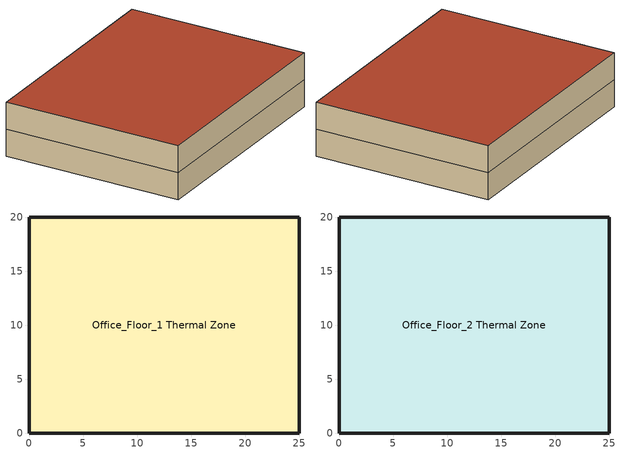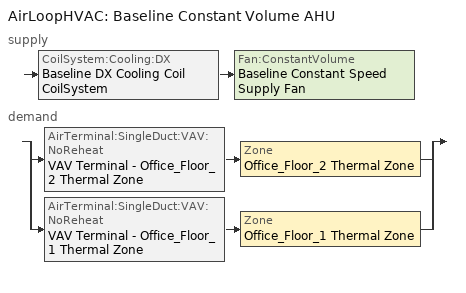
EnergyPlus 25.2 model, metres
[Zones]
Office_Floor_1 Thermal Zone
 floor ground (Basic Construction): 0,20 25,20 25,0 0,0 z0
 wall outside (Basic Construction): 0,0 25,0 25,20 0,20 0,0 z0:3
Office_Floor_2 Thermal Zone
 floor to Office_Floor_1 Thermal Zone (Basic Construction): 0,20 25,20 25,0 0,0 z3
 wall outside (Basic Construction): 0,0 25,0 25,20 0,20 0,0 z3:6
 roof outside (Basic Construction): 0,0 25,0 25,20 0,20 z6
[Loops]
AirLoopHVAC 'Baseline Constant Volume AHU'
 supply: CoilSystem:Cooling:DX 'Baseline DX Cooling Coil CoilSystem' > Fan:ConstantVolume 'Baseline Constant Speed Supply Fan'
 demand: split
  | AirTerminal:SingleDuct:VAV:NoReheat 'VAV Terminal - Office_Floor_2 Thermal Zone' > Zone 'Office_Floor_2 Thermal Zone'
  | AirTerminal:SingleDuct:VAV:NoReheat 'VAV Terminal - Office_Floor_1 Thermal Zone' > Zone 'Office_Floor_1 Thermal Zone'
[Building]
RetrofitIQ_Test_Office
[Material]
Basic Wall Material: Roughness=MediumRough; Thickness {m}=0.2; Conductivity {W/m-K}=1; Density {kg/m3}=1800; Specific Heat {J/kg-K}=800; Thermal Absorptance=0.9; Solar Absorptance=0.7; Visible Absorptance=0.7
[Construction]
Basic Construction: Basic Wall Material
[Zone] Multiplier=1; Part of Total Floor Area=Yes
Office_Floor_1 Thermal Zone; Office_Floor_2 Thermal Zone
[Space]
Name | Zone
Office_Floor_1 | Office_Floor_1 Thermal Zone
Office_Floor_2 | Office_Floor_2 Thermal Zone
[Lights] Schedule=Always On; Design Level Calculation Method=Watts/Area; Watts per Floor Area {W/m2}=10; Fraction Replaceable=1
Name | Zone or ZoneList or Space or SpaceList
Office Lights - Office_Floor_1 | Office_Floor_1
Office Lights - Office_Floor_2 | Office_Floor_2
[People] Number of People Schedule=Always On; Number of People Calculation Method=People; Number of People=10; Fraction Radiant=0.3; Activity Level Schedule=Office Activity Level; Clothing Insulation Calculation Method=ClothingInsulationSchedule
Name | Zone or ZoneList or Space or SpaceList
Office Occupancy - Office_Floor_1 | Office_Floor_1
Office Occupancy - Office_Floor_2 | Office_Floor_2
[ElectricEquipment] Schedule=Always On; Design Level Calculation Method=Watts/Area; Watts per Floor Area {W/m2}=8
Name | Zone or ZoneList or Space or SpaceList
Office Equipment - Office_Floor_1 | Office_Floor_1
Office Equipment - Office_Floor_2 | Office_Floor_2
[AirTerminal:SingleDuct:VAV:NoReheat] Availability Schedule=Always On Discrete; Maximum Air Flow Rate {m3/s}=0.5; Zone Minimum Air Flow Input Method=Constant; Constant Minimum Air Flow Fraction=0.3; Fixed Minimum Air Flow Rate {m3/s}=Autosize
VAV Terminal - Office_Floor_1 Thermal Zone; VAV Terminal - Office_Floor_2 Thermal Zone
[Zone equipment]
Office_Floor_1 Thermal Zone: VAV Terminal - Office_Floor_1 Thermal Zone
Office_Floor_2 Thermal Zone: VAV Terminal - Office_Floor_2 Thermal Zone
[AirLoopHVAC]
Baseline Constant Volume AHU: Design Supply Air Flow Rate {m3/s}=1; Design Return Air Flow Fraction of Supply Air Flow=1
[Sizing:System]
Baseline Constant Volume AHU: Type of Load to Size On=Sensible; Design Outdoor Air Flow Rate {m3/s}=Autosize; Central Heating Maximum System Air Flow Ratio=0.3; Preheat Design Temperature {C}=7; Preheat Design Humidity Ratio {kgWater/kgDryAir}=0.008; Precool Design Temperature {C}=12.8; Precool Design Humidity Ratio {kgWater/kgDryAir}=0.008; Central Cooling Design Supply Air Temperature {C}=12.8; Central Heating Design Supply Air Temperature {C}=16.7; Type of Zone Sum to Use=NonCoincident; 100% Outdoor Air in Cooling=Yes; 100% Outdoor Air in Heating=Yes; Central Cooling Design Supply Air Humidity Ratio {kgWater/kgDryAir}=0.0085; Central Heating Design Supply Air Humidity Ratio {kgWater/kgDryAir}=0.008; Cooling Supply Air Flow Rate Method=DesignDay; Cooling Supply Air Flow Rate {m3/s}=1; Cooling Supply Air Flow Rate Per Floor Area {m3/s-m2}=0.00996765; Cooling Fraction of Autosized Cooling Supply Air Flow Rate=1; Cooling Supply Air Flow Rate Per Unit Cooling Capacity {m3/s-W}=3.94755e-05; Heating Supply Air Flow Rate Method=DesignDay; Heating Supply Air Flow Rate {m3/s}=1; Heating Supply Air Flow Rate Per Floor Area {m3/s-m2}=0.00996765; Heating Fraction of Autosized Heating Supply Air Flow Rate=1; Heating Fraction of Autosized Cooling Supply Air Flow Rate=1; Heating Supply Air Flow Rate Per Unit Heating Capacity {m3/s-W}=3.15882e-05; System Outdoor Air Method=ZoneSum; Zone Maximum Outdoor Air Fraction=1; Cooling Design Capacity Method=CoolingDesignCapacity; Cooling Design Capacity {W}=14000; Cooling Design Capacity Per Floor Area {W/m2}=234.7; Fraction of Autosized Cooling Design Capacity=1; Heating Design Capacity Method=HeatingDesignCapacity; Heating Design Capacity {W}=0; Heating Design Capacity Per Floor Area {W/m2}=157; Fraction of Autosized Heating Design Capacity=1; Central Cooling Capacity Control Method=OnOff; Occupant Diversity=Autosize; Heating Coil Sizing Method=None; Maximum Heating Capacity To Cooling Capacity Sizing Ratio {W/W}=1
[AvailabilityManager:Scheduled]
Baseline Constant Volume AHU Availability Manager: Schedule=Always On Discrete
[CoilSystem:Cooling:DX]
Baseline DX Cooling Coil CoilSystem: Availability Schedule=Always On Discrete; Cooling Coil=Baseline DX Cooling Coil
[SetpointManager:MixedAir]
Node 8 OS Default SPM: Control Variable=Temperature
[Coil:Cooling:DX:SingleSpeed]
Baseline DX Cooling Coil: Availability Schedule=Always On Discrete; Gross Rated Total Cooling Capacity {W}=14000; Gross Rated Sensible Heat Ratio=0.75; Gross Rated Cooling COP {W/W}=3; Rated Air Flow Rate {m3/s}=1; Rated Evaporator Fan Power Per Volume Flow Rate 2017 {W/(m3/s)}=773.3; Rated Evaporator Fan Power Per Volume Flow Rate 2023 {W/(m3/s)}=934.4; Total Cooling Capacity Function of Temperature Curve=Curve Biquadratic 1; Total Cooling Capacity Function of Flow Fraction Curve=Curve Quadratic 1; Energy Input Ratio Function of Temperature Curve=Curve Biquadratic 2; Energy Input Ratio Function of Flow Fraction Curve=Curve Quadratic 2; Part Load Fraction Correlation Curve=Curve Quadratic 3; Minimum Outdoor Dry-Bulb Temperature for Compressor Operation {C}=-25; Nominal Time for Condensate Removal to Begin {s}=0; Ratio of Initial Moisture Evaporation Rate and Steady State Latent Capacity=0; Maximum Cycling Rate {cycles/hr}=0; Latent Capacity Time Constant {s}=0; Condenser Type=AirCooled; Evaporative Condenser Effectiveness=0.9; Evaporative Condenser Air Flow Rate {m3/s}=Autosize; Evaporative Condenser Pump Rated Power Consumption {W}=Autosize; Crankcase Heater Capacity {W}=0; Maximum Outdoor Dry-Bulb Temperature for Crankcase Heater Operation {C}=10; Basin Heater Capacity {W/K}=0; Basin Heater Setpoint Temperature {C}=2
[Fan:ConstantVolume]
Baseline Constant Speed Supply Fan: Availability Schedule=Always On Discrete; Fan Total Efficiency=0.7; Pressure Rise {Pa}=500; Maximum Flow Rate {m3/s}=1; Motor Efficiency=0.9; Motor In Airstream Fraction=1
[SetpointManager:Scheduled]
Baseline Supply Air Setpoint Manager: Control Variable=Temperature; Schedule=Baseline Supply Air Temperature
[Schedule:Constant]
Name | Hourly Value
Always On; Always On Discrete | 1
Office Activity Level | 120
[Schedule:Day:Interval]
Schedule Day 1: No, 24:00, 0
[Schedule:Week:Daily]
Baseline Supply Air Temperature Week Rule - Jan1-Dec31: Schedule Day 1, Schedule Day 1, Schedule Day 1, Schedule Day 1, Schedule Day 1, Schedule Day 1, Schedule Day 1, Schedule Day 1, Schedule Day 1, Schedule Day 1, Schedule Day 1, Schedule Day 1
[Schedule:Year]
Baseline Supply Air Temperature: Baseline Supply Air Temperature Week Rule - Jan1-Dec31, 1, 1, 12, 31
[Curve:Biquadratic] Minimum Value of x {BasedOnField A2}=17; Maximum Value of x {BasedOnField A2}=22; Minimum Value of y {BasedOnField A3}=13; Maximum Value of y {BasedOnField A3}=46
Name | Coefficient1 Constant | Coefficient2 x | Coefficient3 x**2 | Coefficient4 y | Coefficient5 y**2 | Coefficient6 x*y
Curve Biquadratic 1 | 0.942588 | 0.00954335 | 0.00068377 | -0.0110427 | 5.249e-06 | -9.72e-06
Curve Biquadratic 2 | 0.342414 | 0.034885 | -0.0006237 | 0.00497722 | 0.000437951 | -0.000728028
[Curve:Quadratic]
Name | Coefficient1 Constant | Coefficient2 x | Coefficient3 x**2 | Minimum Value of x {BasedOnField A2} | Maximum Value of x {BasedOnField A2}
Curve Quadratic 1 | 0.8 | 0.2 | 0 | 0.5 | 1.5
Curve Quadratic 2 | 1.1552 | -0.1808 | 0.0256 | 0.5 | 1.5
Curve Quadratic 3 | 0.85 | 0.15 | 0 | 0 | 1
